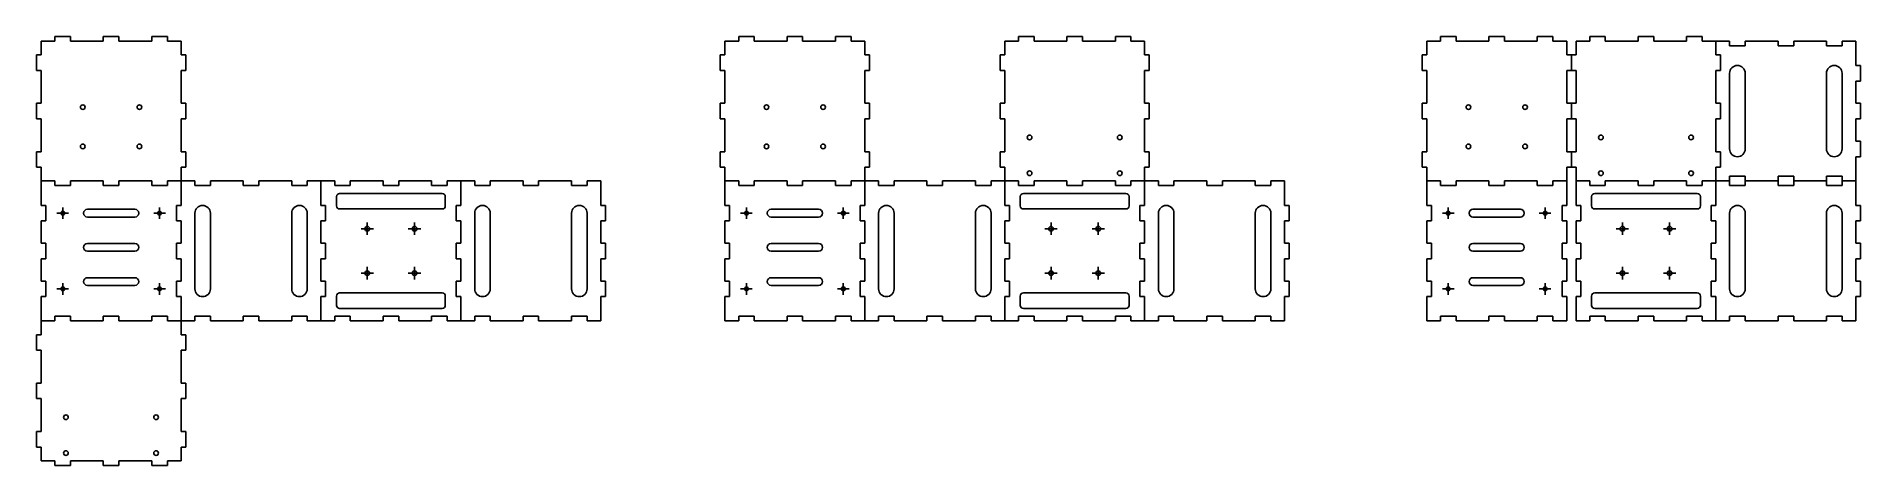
# Model space of a CAD drawing. Header units: millimetres. Extents: x 951 to 2124, y 483 to 759.
import ezdxf

# ---------------------------------------------------------------- set-up
doc = ezdxf.new("R2010")
doc.units = ezdxf.units.MM
doc.layers.add('10', color=7, linetype='Continuous')

# ---------------------------------------------------------------- blocks, each defined once
blk = doc.blocks.new('SW_CENTERMARKSYMBOL_0')
at = {"layer": '10', "color": 0}
for p, q in [((-2.5, 0), (-4, 0)), ((0, 0), (-2.5, 0)), ((0, 2.5), (0, 4)), ((0, 0), (0, 2.5)), ((0, 0), (0, -2.5)), ((0, 0), (2.5, 0)), ((2.5, 0), (4, 0)), ((0, -2.5), (0, -4))]:
    blk.add_line(p, q, dxfattribs=at)
blk = doc.blocks.new('SW_CENTERMARKSYMBOL_1')
at = {"layer": '10', "color": 0}
for p, q in [((-2.5, 0), (-4, 0)), ((0, 0), (-2.5, 0)), ((0, 2.5), (0, 4)), ((0, 0), (0, 2.5)), ((0, 0), (0, -2.5)), ((0, 0), (2.5, 0)), ((2.5, 0), (4, 0)), ((0, -2.5), (0, -4))]:
    blk.add_line(p, q, dxfattribs=at)
blk = doc.blocks.new('SW_CENTERMARKSYMBOL_2')
at = {"layer": '10', "color": 0}
for p, q in [((-2.5, 0), (-4, 0)), ((0, 0), (-2.5, 0)), ((0, 2.5), (0, 4)), ((0, 0), (0, 2.5)), ((0, 0), (0, -2.5)), ((0, 0), (2.5, 0)), ((2.5, 0), (4, 0)), ((0, -2.5), (0, -4))]:
    blk.add_line(p, q, dxfattribs=at)
blk = doc.blocks.new('SW_CENTERMARKSYMBOL_3')
at = {"layer": '10', "color": 0}
for p, q in [((-2.5, 0), (-4, 0)), ((0, 0), (-2.5, 0)), ((0, 2.5), (0, 4)), ((0, 0), (0, 2.5)), ((0, 0), (0, -2.5)), ((0, 0), (2.5, 0)), ((2.5, 0), (4, 0)), ((0, -2.5), (0, -4))]:
    blk.add_line(p, q, dxfattribs=at)
blk = doc.blocks.new('SW_CENTERMARKSYMBOL_4')
at = {"layer": '10', "color": 0}
for p, q in [((-2.5, 0), (-3.75, 0)), ((0, 0), (-2.5, 0)), ((0, 2.5), (0, 3.75)), ((0, 0), (0, 2.5)), ((0, 0), (0, -2.5)), ((0, 0), (2.5, 0)), ((2.5, 0), (3.75, 0)), ((0, -2.5), (0, -3.75))]:
    blk.add_line(p, q, dxfattribs=at)
blk = doc.blocks.new('SW_CENTERMARKSYMBOL_5')
at = {"layer": '10', "color": 0}
for p, q in [((-2.5, 0), (-3.75, 0)), ((0, 0), (-2.5, 0)), ((0, 2.5), (0, 3.75)), ((0, 0), (0, 2.5)), ((0, 0), (0, -2.5)), ((0, 0), (2.5, 0)), ((2.5, 0), (3.75, 0)), ((0, -2.5), (0, -3.75))]:
    blk.add_line(p, q, dxfattribs=at)
blk = doc.blocks.new('SW_CENTERMARKSYMBOL_6')
at = {"layer": '10', "color": 0}
for p, q in [((-2.5, 0), (-3.75, 0)), ((0, 0), (-2.5, 0)), ((0, 2.5), (0, 3.75)), ((0, 0), (0, 2.5)), ((0, 0), (0, -2.5)), ((0, 0), (2.5, 0)), ((2.5, 0), (3.75, 0)), ((0, -2.5), (0, -3.75))]:
    blk.add_line(p, q, dxfattribs=at)
blk = doc.blocks.new('SW_CENTERMARKSYMBOL_7')
at = {"layer": '10', "color": 0}
for p, q in [((-2.5, 0), (-3.75, 0)), ((0, 0), (-2.5, 0)), ((0, 2.5), (0, 3.75)), ((0, 0), (0, 2.5)), ((0, 0), (0, -2.5)), ((0, 0), (2.5, 0)), ((2.5, 0), (3.75, 0)), ((0, -2.5), (0, -3.75))]:
    blk.add_line(p, q, dxfattribs=at)

msp = doc.modelspace()

# ---------------------------------------------------------------- linework, layer by layer
at = {"color": 7, "linetype": 'Continuous', "lineweight": 25}
for p, q in [((953.8, 755.8), (953.8, 746.9)), ((962.7, 755.8), (953.8, 755.8)), ((962.7, 758.8), (962.7, 755.8)), ((972.7, 758.8), (962.7, 758.8)), ((972.7, 755.8), (972.7, 758.8)), ((993.8, 755.8), (972.7, 755.8)), ((993.8, 758.8), (993.8, 755.8)), ((1003.8, 758.8), (993.8, 758.8)), ((1003.8, 755.8), (1003.8, 758.8)), ((1025, 755.8), (1003.8, 755.8)), ((1025, 758.8), (1025, 755.8)), ((1035, 758.8), (1025, 758.8)), ((1035, 755.8), (1035, 758.8)), ((1043.8, 755.8), (1035, 755.8)), ((1043.8, 755.8), (1043.8, 746.9)), ((1393.6, 755.8), (1393.6, 746.9)), ((1402.5, 755.8), (1393.6, 755.8)), ((1402.5, 758.8), (1402.5, 755.8)), ((1412.5, 758.8), (1402.5, 758.8)), ((1412.5, 755.8), (1412.5, 758.8)), ((1433.6, 755.8), (1412.5, 755.8)), ((1433.6, 758.8), (1433.6, 755.8)), ((1443.6, 758.8), (1433.6, 758.8)), ((1443.6, 755.8), (1443.6, 758.8)), ((1464.8, 755.8), (1443.6, 755.8)), ((1464.8, 758.8), (1464.8, 755.8)), ((1474.8, 758.8), (1464.8, 758.8)), ((1474.8, 755.8), (1474.8, 758.8)), ((1483.6, 755.8), (1474.8, 755.8)), ((1483.6, 755.8), (1483.6, 746.9)), ((1573.6, 755.8), (1582.5, 755.8)), ((1573.6, 746.9), (1573.6, 755.8)), ((1582.5, 758.8), (1592.5, 758.8)), ((1582.5, 755.8), (1582.5, 758.8)), ((1592.5, 758.8), (1592.5, 755.8)), ((1592.5, 755.8), (1613.6, 755.8)), ((1613.6, 758.8), (1623.6, 758.8)), ((1613.6, 755.8), (1613.6, 758.8)), ((1623.6, 758.8), (1623.6, 755.8)), ((1623.6, 755.8), (1644.8, 755.8)), ((1644.8, 758.8), (1654.8, 758.8)), ((1644.8, 755.8), (1644.8, 758.8)), ((1654.8, 758.8), (1654.8, 755.8)), ((1654.8, 755.8), (1663.6, 755.8)), ((1663.6, 746.9), (1663.6, 755.8)), ((1845.1, 755.8), (1845.1, 746.9)), ((1853.9, 755.8), (1845.1, 755.8)), ((1853.9, 758.8), (1853.9, 755.8)), ((1863.9, 758.8), (1853.9, 758.8)), ((1863.9, 755.8), (1863.9, 758.8)), ((1885.1, 755.8), (1863.9, 755.8)), ((1885.1, 758.8), (1885.1, 755.8)), ((1895.1, 758.8), (1885.1, 758.8)), ((1895.1, 755.8), (1895.1, 758.8)), ((1916.2, 755.8), (1895.1, 755.8)), ((1916.2, 758.8), (1916.2, 755.8)), ((1926.2, 758.8), (1916.2, 758.8)), ((1926.2, 755.8), (1926.2, 758.8)), ((1935.1, 755.8), (1926.2, 755.8)), ((1935.1, 755.8), (1935.1, 746.9)), ((1941.1, 755.8), (1949.9, 755.8)), ((1941.1, 746.9), (1941.1, 755.8)), ((1949.9, 758.8), (1959.9, 758.8)), ((1949.9, 755.8), (1949.9, 758.8)), ((1959.9, 758.8), (1959.9, 755.8)), ((1959.9, 755.8), (1981.1, 755.8)), ((1981.1, 758.8), (1991.1, 758.8)), ((1981.1, 755.8), (1981.1, 758.8)), ((1991.1, 758.8), (1991.1, 755.8)), ((1991.1, 755.8), (2012.2, 755.8)), ((2012.2, 758.8), (2022.2, 758.8)), ((2012.2, 755.8), (2012.2, 758.8)), ((2022.2, 758.8), (2022.2, 755.8)), ((2022.2, 755.8), (2031.1, 755.8)), ((2031.1, 746.9), (2031.1, 755.8)), ((2039.9, 755.8), (2031.1, 755.8)), ((2039.9, 752.8), (2039.9, 755.8)), ((2049.9, 752.8), (2039.9, 752.8)), ((2049.9, 755.8), (2049.9, 752.8)), ((2071.1, 755.8), (2049.9, 755.8)), ((2071.1, 752.8), (2071.1, 755.8)), ((2081.1, 752.8), (2071.1, 752.8)), ((2081.1, 755.8), (2081.1, 752.8)), ((2102.2, 755.8), (2081.1, 755.8)), ((2102.2, 752.8), (2102.2, 755.8)), ((2112.2, 752.8), (2102.2, 752.8)), ((2112.2, 755.8), (2112.2, 752.8)), ((2121.1, 755.8), (2112.2, 755.8)), ((2121.1, 740.1), (2121.1, 755.8)), ((950.8, 746.9), (950.8, 736.9)), ((953.8, 746.9), (950.8, 746.9)), ((1043.8, 746.9), (1046.8, 746.9)), ((1046.8, 746.9), (1046.8, 736.9)), ((1390.6, 746.9), (1390.6, 736.9)), ((1393.6, 746.9), (1390.6, 746.9)), ((1483.6, 746.9), (1486.6, 746.9)), ((1486.6, 746.9), (1486.6, 736.9)), ((1570.6, 746.9), (1573.6, 746.9)), ((1570.6, 736.9), (1570.6, 746.9)), ((1666.6, 746.9), (1663.6, 746.9)), ((1666.6, 736.9), (1666.6, 746.9)), ((1842.1, 746.9), (1842.1, 736.9)), ((1845.1, 746.9), (1842.1, 746.9)), ((1935.1, 746.9), (1938.1, 746.9)), ((1938.1, 746.9), (1938.1, 736.9)), ((1938.1, 746.9), (1941.1, 746.9)), ((2034.1, 746.9), (2031.1, 746.9)), ((2034.1, 736.9), (2034.1, 746.9)), ((2124.1, 740.1), (2121.1, 740.1)), ((2124.1, 730.1), (2124.1, 740.1)), ((950.8, 736.9), (953.8, 736.9)), ((953.8, 736.9), (953.8, 715.8)), ((1043.8, 736.9), (1043.8, 715.8)), ((1046.8, 736.9), (1043.8, 736.9)), ((1390.6, 736.9), (1393.6, 736.9)), ((1393.6, 736.9), (1393.6, 715.8)), ((1483.6, 736.9), (1483.6, 715.8)), ((1486.6, 736.9), (1483.6, 736.9)), ((1573.6, 736.9), (1570.6, 736.9)), ((1573.6, 715.8), (1573.6, 736.9)), ((1663.6, 736.9), (1666.6, 736.9)), ((1663.6, 715.8), (1663.6, 736.9)), ((1842.1, 736.9), (1845.1, 736.9)), ((1845.1, 736.9), (1845.1, 715.8)), ((1935.1, 736.9), (1935.1, 715.8)), ((1938.1, 736.9), (1935.1, 736.9)), ((1941.1, 736.9), (1938.1, 736.9)), ((1941.1, 715.8), (1941.1, 736.9)), ((2031.1, 736.9), (2034.1, 736.9)), ((2031.1, 715.8), (2031.1, 736.9)), ((2121.1, 715.8), (2121.1, 730.1)), ((2124.1, 730.1), (2121.1, 730.1)), ((950.8, 715.8), (950.8, 705.8)), ((953.8, 715.8), (950.8, 715.8)), ((1043.8, 715.8), (1046.8, 715.8)), ((1046.8, 715.8), (1046.8, 705.8)), ((1390.6, 715.8), (1390.6, 705.8)), ((1393.6, 715.8), (1390.6, 715.8)), ((1483.6, 715.8), (1486.6, 715.8)), ((1486.6, 715.8), (1486.6, 705.8)), ((1570.6, 715.8), (1573.6, 715.8)), ((1570.6, 705.8), (1570.6, 715.8)), ((1666.6, 715.8), (1663.6, 715.8)), ((1666.6, 705.8), (1666.6, 715.8)), ((1842.1, 715.8), (1842.1, 705.8)), ((1845.1, 715.8), (1842.1, 715.8)), ((1935.1, 715.8), (1938.1, 715.8)), ((1938.1, 715.8), (1938.1, 705.8)), ((1938.1, 715.8), (1941.1, 715.8)), ((2034.1, 715.8), (2031.1, 715.8)), ((2034.1, 705.8), (2034.1, 715.8)), ((2124.1, 715.8), (2121.1, 715.8)), ((2124.1, 705.8), (2124.1, 715.8)), ((950.8, 705.8), (953.8, 705.8)), ((953.8, 705.8), (953.8, 684.6)), ((1043.8, 705.8), (1043.8, 684.6)), ((1046.8, 705.8), (1043.8, 705.8)), ((1390.6, 705.8), (1393.6, 705.8)), ((1393.6, 705.8), (1393.6, 684.6)), ((1483.6, 705.8), (1483.6, 684.6)), ((1486.6, 705.8), (1483.6, 705.8)), ((1573.6, 705.8), (1570.6, 705.8)), ((1573.6, 684.6), (1573.6, 705.8)), ((1663.6, 705.8), (1666.6, 705.8)), ((1663.6, 684.6), (1663.6, 705.8)), ((1842.1, 705.8), (1845.1, 705.8)), ((1845.1, 705.8), (1845.1, 684.6)), ((1935.1, 705.8), (1935.1, 684.6)), ((1938.1, 705.8), (1935.1, 705.8)), ((1941.1, 705.8), (1938.1, 705.8)), ((1941.1, 684.6), (1941.1, 705.8)), ((2031.1, 705.8), (2034.1, 705.8)), ((2031.1, 684.6), (2031.1, 705.8)), ((2121.1, 691.4), (2121.1, 705.8)), ((2124.1, 705.8), (2121.1, 705.8)), ((950.8, 684.6), (950.8, 674.6)), ((953.8, 684.6), (950.8, 684.6)), ((1043.8, 684.6), (1046.8, 684.6)), ((1046.8, 684.6), (1046.8, 674.6)), ((1390.6, 684.6), (1390.6, 674.6)), ((1393.6, 684.6), (1390.6, 684.6)), ((1483.6, 684.6), (1486.6, 684.6)), ((1486.6, 684.6), (1486.6, 674.6)), ((1570.6, 684.6), (1573.6, 684.6)), ((1570.6, 674.6), (1570.6, 684.6)), ((1666.6, 684.6), (1663.6, 684.6)), ((1666.6, 674.6), (1666.6, 684.6)), ((1842.1, 684.6), (1842.1, 674.6)), ((1845.1, 684.6), (1842.1, 684.6)), ((1935.1, 684.6), (1938.1, 684.6)), ((1938.1, 684.6), (1938.1, 674.6)), ((1938.1, 684.6), (1941.1, 684.6)), ((2034.1, 684.6), (2031.1, 684.6)), ((2034.1, 674.6), (2034.1, 684.6)), ((2124.1, 691.4), (2121.1, 691.4)), ((2121.1, 665.8), (2121.1, 681.4)), ((2124.1, 681.4), (2121.1, 681.4)), ((2124.1, 681.4), (2124.1, 691.4)), ((950.8, 674.6), (953.8, 674.6)), ((953.8, 674.6), (953.8, 665.8)), ((1043.8, 674.6), (1043.8, 665.8)), ((1046.8, 674.6), (1043.8, 674.6)), ((1390.6, 674.6), (1393.6, 674.6)), ((1393.6, 674.6), (1393.6, 665.8)), ((1483.6, 674.6), (1483.6, 665.8)), ((1486.6, 674.6), (1483.6, 674.6)), ((1573.6, 674.6), (1570.6, 674.6)), ((1573.6, 665.8), (1573.6, 674.6)), ((1663.6, 674.6), (1666.6, 674.6)), ((1663.6, 665.8), (1663.6, 674.6)), ((1842.1, 674.6), (1845.1, 674.6)), ((1845.1, 674.6), (1845.1, 665.8)), ((1935.1, 674.6), (1935.1, 665.8)), ((1938.1, 674.6), (1935.1, 674.6)), ((1941.1, 674.6), (1938.1, 674.6)), ((1941.1, 665.8), (1941.1, 674.6)), ((2031.1, 674.6), (2034.1, 674.6)), ((2031.1, 665.8), (2031.1, 674.6)), ((2039.9, 668.8), (2039.9, 665.8)), ((2049.9, 668.8), (2039.9, 668.8)), ((2049.9, 665.8), (2049.9, 668.8)), ((2071.1, 668.8), (2071.1, 665.8)), ((2081.1, 668.8), (2071.1, 668.8)), ((2081.1, 665.8), (2081.1, 668.8)), ((2102.2, 668.8), (2102.2, 665.8)), ((2112.2, 668.8), (2102.2, 668.8)), ((2112.2, 665.8), (2112.2, 668.8)), ((962.7, 665.8), (953.8, 665.8)), ((953.8, 665.8), (953.8, 650.1)), ((962.7, 662.8), (962.7, 665.8)), ((972.7, 662.8), (962.7, 662.8)), ((972.7, 665.8), (972.7, 662.8)), ((993.8, 665.8), (972.7, 665.8)), ((993.8, 662.8), (993.8, 665.8)), ((1003.8, 662.8), (993.8, 662.8)), ((1003.8, 665.8), (1003.8, 662.8)), ((1025, 665.8), (1003.8, 665.8)), ((1025, 662.8), (1025, 665.8)), ((1035, 662.8), (1025, 662.8)), ((1035, 665.8), (1035, 662.8)), ((1043.8, 665.8), (1035, 665.8)), ((1043.8, 650.1), (1043.8, 665.8)), ((1052.7, 665.8), (1043.8, 665.8)), ((1052.7, 662.8), (1052.7, 665.8)), ((1062.7, 662.8), (1052.7, 662.8)), ((1062.7, 665.8), (1062.7, 662.8)), ((1083.8, 665.8), (1062.7, 665.8)), ((1083.8, 662.8), (1083.8, 665.8)), ((1093.8, 662.8), (1083.8, 662.8)), ((1093.8, 665.8), (1093.8, 662.8)), ((1115, 665.8), (1093.8, 665.8)), ((1115, 662.8), (1115, 665.8)), ((1125, 662.8), (1115, 662.8)), ((1125, 665.8), (1125, 662.8)), ((1133.8, 665.8), (1125, 665.8)), ((1133.8, 650.1), (1133.8, 665.8)), ((1133.8, 665.8), (1142.7, 665.8)), ((1142.7, 665.8), (1142.7, 662.8)), ((1142.7, 662.8), (1152.7, 662.8)), ((1145.8, 657.8), (1211.8, 657.8)), ((1152.7, 665.8), (1152.7, 662.8)), ((1152.7, 665.8), (1173.8, 665.8)), ((1173.8, 665.8), (1173.8, 662.8)), ((1173.8, 662.8), (1183.8, 662.8)), ((1183.8, 665.8), (1183.8, 662.8)), ((1183.8, 665.8), (1205, 665.8)), ((1205, 665.8), (1205, 662.8)), ((1205, 662.8), (1215, 662.8)), ((1215, 665.8), (1215, 662.8)), ((1215, 665.8), (1223.8, 665.8)), ((1223.8, 665.8), (1223.8, 650.1)), ((1232.7, 665.8), (1223.8, 665.8)), ((1232.7, 662.8), (1232.7, 665.8)), ((1242.7, 662.8), (1232.7, 662.8)), ((1242.7, 665.8), (1242.7, 662.8)), ((1263.8, 665.8), (1242.7, 665.8)), ((1263.8, 662.8), (1263.8, 665.8)), ((1273.8, 662.8), (1263.8, 662.8)), ((1273.8, 665.8), (1273.8, 662.8)), ((1295, 665.8), (1273.8, 665.8)), ((1295, 662.8), (1295, 665.8)), ((1305, 662.8), (1295, 662.8)), ((1305, 665.8), (1305, 662.8)), ((1313.8, 665.8), (1305, 665.8)), ((1313.8, 650.1), (1313.8, 665.8)), ((1402.5, 665.8), (1393.6, 665.8)), ((1393.6, 665.8), (1393.6, 650.1)), ((1402.5, 662.8), (1402.5, 665.8)), ((1412.5, 662.8), (1402.5, 662.8)), ((1412.5, 665.8), (1412.5, 662.8)), ((1433.6, 665.8), (1412.5, 665.8)), ((1433.6, 662.8), (1433.6, 665.8)), ((1443.6, 662.8), (1433.6, 662.8)), ((1443.6, 665.8), (1443.6, 662.8)), ((1464.8, 665.8), (1443.6, 665.8)), ((1464.8, 662.8), (1464.8, 665.8)), ((1474.8, 662.8), (1464.8, 662.8)), ((1474.8, 665.8), (1474.8, 662.8)), ((1483.6, 665.8), (1474.8, 665.8)), ((1483.6, 650.1), (1483.6, 665.8)), ((1492.5, 665.8), (1483.6, 665.8)), ((1492.5, 662.8), (1492.5, 665.8)), ((1502.5, 662.8), (1492.5, 662.8)), ((1502.5, 665.8), (1502.5, 662.8)), ((1523.6, 665.8), (1502.5, 665.8)), ((1523.6, 662.8), (1523.6, 665.8)), ((1533.6, 662.8), (1523.6, 662.8)), ((1533.6, 665.8), (1533.6, 662.8)), ((1554.8, 665.8), (1533.6, 665.8)), ((1554.8, 662.8), (1554.8, 665.8)), ((1564.8, 662.8), (1554.8, 662.8)), ((1564.8, 665.8), (1564.8, 662.8)), ((1573.6, 665.8), (1564.8, 665.8)), ((1573.6, 650.1), (1573.6, 665.8)), ((1573.6, 665.8), (1582.5, 665.8)), ((1582.5, 665.8), (1582.5, 662.8)), ((1582.5, 662.8), (1592.5, 662.8)), ((1585.6, 657.8), (1651.6, 657.8)), ((1592.5, 665.8), (1592.5, 662.8)), ((1592.5, 665.8), (1613.6, 665.8)), ((1613.6, 665.8), (1613.6, 662.8)), ((1613.6, 662.8), (1623.6, 662.8)), ((1623.6, 665.8), (1623.6, 662.8)), ((1623.6, 665.8), (1644.8, 665.8)), ((1644.8, 665.8), (1644.8, 662.8)), ((1644.8, 662.8), (1654.8, 662.8)), ((1654.8, 665.8), (1654.8, 662.8)), ((1654.8, 665.8), (1663.6, 665.8)), ((1663.6, 665.8), (1663.6, 650.1)), ((1672.5, 665.8), (1663.6, 665.8)), ((1672.5, 662.8), (1672.5, 665.8)), ((1682.5, 662.8), (1672.5, 662.8)), ((1682.5, 665.8), (1682.5, 662.8)), ((1703.6, 665.8), (1682.5, 665.8)), ((1703.6, 662.8), (1703.6, 665.8)), ((1713.6, 662.8), (1703.6, 662.8)), ((1713.6, 665.8), (1713.6, 662.8)), ((1734.8, 665.8), (1713.6, 665.8)), ((1734.8, 662.8), (1734.8, 665.8)), ((1744.8, 662.8), (1734.8, 662.8)), ((1744.8, 665.8), (1744.8, 662.8)), ((1753.6, 665.8), (1744.8, 665.8)), ((1753.6, 650.1), (1753.6, 665.8)), ((1853.9, 665.8), (1845.1, 665.8)), ((1845.1, 665.8), (1845.1, 650.1)), ((1853.9, 662.8), (1853.9, 665.8)), ((1863.9, 662.8), (1853.9, 662.8)), ((1863.9, 665.8), (1863.9, 662.8)), ((1885.1, 665.8), (1863.9, 665.8)), ((1885.1, 662.8), (1885.1, 665.8)), ((1895.1, 662.8), (1885.1, 662.8)), ((1895.1, 665.8), (1895.1, 662.8)), ((1916.2, 665.8), (1895.1, 665.8)), ((1916.2, 662.8), (1916.2, 665.8)), ((1926.2, 662.8), (1916.2, 662.8)), ((1926.2, 665.8), (1926.2, 662.8)), ((1935.1, 665.8), (1926.2, 665.8)), ((1935.1, 650.1), (1935.1, 665.8)), ((1941.1, 650.1), (1941.1, 665.8)), ((1941.1, 665.8), (1949.9, 665.8)), ((1949.9, 665.8), (1949.9, 662.8)), ((1949.9, 662.8), (1959.9, 662.8)), ((1953.1, 657.8), (2019.1, 657.8)), ((1959.9, 665.8), (1959.9, 662.8)), ((1959.9, 665.8), (1981.1, 665.8)), ((1981.1, 665.8), (1981.1, 662.8)), ((1981.1, 662.8), (1991.1, 662.8)), ((1991.1, 665.8), (1991.1, 662.8)), ((1991.1, 665.8), (2012.2, 665.8)), ((2012.2, 665.8), (2012.2, 662.8)), ((2012.2, 662.8), (2022.2, 662.8)), ((2022.2, 665.8), (2022.2, 662.8)), ((2022.2, 665.8), (2031.1, 665.8)), ((2031.1, 665.8), (2031.1, 650.1)), ((2039.9, 665.8), (2031.1, 665.8)), ((2039.9, 662.8), (2039.9, 665.8)), ((2049.9, 662.8), (2039.9, 662.8)), ((2049.9, 665.8), (2049.9, 662.8)), ((2071.1, 665.8), (2049.9, 665.8)), ((2071.1, 662.8), (2071.1, 665.8)), ((2081.1, 662.8), (2071.1, 662.8)), ((2081.1, 665.8), (2081.1, 662.8)), ((2102.2, 665.8), (2081.1, 665.8)), ((2102.2, 662.8), (2102.2, 665.8)), ((2112.2, 662.8), (2102.2, 662.8)), ((2112.2, 665.8), (2112.2, 662.8)), ((2121.1, 665.8), (2112.2, 665.8)), ((2121.1, 650.1), (2121.1, 665.8)), ((953.8, 650.1), (956.8, 650.1)), ((956.8, 650.1), (956.8, 640.1)), ((1014.1, 647.6), (983.6, 647.6)), ((1040.8, 650.1), (1043.8, 650.1)), ((1040.8, 640.1), (1040.8, 650.1)), ((1136.8, 650.1), (1133.8, 650.1)), ((1136.8, 640.1), (1136.8, 650.1)), ((1143.8, 649.8), (1143.8, 655.8)), ((1211.8, 647.8), (1145.8, 647.8)), ((1213.8, 655.8), (1213.8, 649.8)), ((1220.8, 650.1), (1223.8, 650.1)), ((1220.8, 640.1), (1220.8, 650.1)), ((1316.8, 650.1), (1313.8, 650.1)), ((1316.8, 640.1), (1316.8, 650.1)), ((1393.6, 650.1), (1396.6, 650.1)), ((1396.6, 650.1), (1396.6, 640.1)), ((1453.9, 647.6), (1423.4, 647.6)), ((1480.6, 650.1), (1483.6, 650.1)), ((1480.6, 640.1), (1480.6, 650.1)), ((1576.6, 650.1), (1573.6, 650.1)), ((1576.6, 640.1), (1576.6, 650.1)), ((1583.6, 649.8), (1583.6, 655.8)), ((1651.6, 647.8), (1585.6, 647.8)), ((1653.6, 655.8), (1653.6, 649.8)), ((1660.6, 650.1), (1663.6, 650.1)), ((1660.6, 640.1), (1660.6, 650.1)), ((1756.6, 650.1), (1753.6, 650.1)), ((1756.6, 640.1), (1756.6, 650.1)), ((1845.1, 650.1), (1848.1, 650.1)), ((1848.1, 650.1), (1848.1, 640.1)), ((1905.3, 647.6), (1874.8, 647.6)), ((1932.1, 650.1), (1935.1, 650.1)), ((1932.1, 640.1), (1932.1, 650.1)), ((1944.1, 650.1), (1941.1, 650.1)), ((1944.1, 640.1), (1944.1, 650.1)), ((1951.1, 649.8), (1951.1, 655.8)), ((2019.1, 647.8), (1953.1, 647.8)), ((2021.1, 655.8), (2021.1, 649.8)), ((2028.1, 650.1), (2031.1, 650.1)), ((2028.1, 640.1), (2028.1, 650.1)), ((2124.1, 650.1), (2121.1, 650.1)), ((2124.1, 640.1), (2124.1, 650.1)), ((953.8, 640.1), (953.8, 625.8)), ((956.8, 640.1), (953.8, 640.1)), ((983.6, 642.6), (1014.1, 642.6)), ((1043.8, 640.1), (1040.8, 640.1)), ((1043.8, 625.8), (1043.8, 640.1)), ((1133.8, 625.8), (1133.8, 640.1)), ((1136.8, 640.1), (1133.8, 640.1)), ((1220.8, 640.1), (1223.8, 640.1)), ((1223.8, 640.1), (1223.8, 625.8)), ((1313.8, 625.8), (1313.8, 640.1)), ((1316.8, 640.1), (1313.8, 640.1)), ((1393.6, 640.1), (1393.6, 625.8)), ((1396.6, 640.1), (1393.6, 640.1)), ((1423.4, 642.6), (1453.9, 642.6)), ((1483.6, 640.1), (1480.6, 640.1)), ((1483.6, 625.8), (1483.6, 640.1)), ((1573.6, 625.8), (1573.6, 640.1)), ((1576.6, 640.1), (1573.6, 640.1)), ((1660.6, 640.1), (1663.6, 640.1)), ((1663.6, 640.1), (1663.6, 625.8)), ((1753.6, 625.8), (1753.6, 640.1)), ((1756.6, 640.1), (1753.6, 640.1)), ((1845.1, 640.1), (1845.1, 625.8)), ((1848.1, 640.1), (1845.1, 640.1)), ((1874.8, 642.6), (1905.3, 642.6)), ((1935.1, 640.1), (1932.1, 640.1)), ((1935.1, 625.8), (1935.1, 640.1)), ((1941.1, 625.8), (1941.1, 640.1)), ((1944.1, 640.1), (1941.1, 640.1)), ((2028.1, 640.1), (2031.1, 640.1)), ((2031.1, 640.1), (2031.1, 625.8)), ((2121.1, 625.8), (2121.1, 640.1)), ((2124.1, 640.1), (2121.1, 640.1)), ((953.8, 625.8), (956.8, 625.8)), ((956.8, 625.8), (956.8, 615.8)), ((1014.1, 625.6), (983.6, 625.6)), ((1040.8, 625.8), (1043.8, 625.8)), ((1040.8, 615.8), (1040.8, 625.8)), ((1136.8, 625.8), (1133.8, 625.8)), ((1136.8, 615.8), (1136.8, 625.8)), ((1220.8, 625.8), (1223.8, 625.8)), ((1220.8, 615.8), (1220.8, 625.8)), ((1316.8, 625.8), (1313.8, 625.8)), ((1316.8, 615.8), (1316.8, 625.8)), ((1393.6, 625.8), (1396.6, 625.8)), ((1396.6, 625.8), (1396.6, 615.8)), ((1453.9, 625.6), (1423.4, 625.6)), ((1480.6, 625.8), (1483.6, 625.8)), ((1480.6, 615.8), (1480.6, 625.8)), ((1576.6, 625.8), (1573.6, 625.8)), ((1576.6, 615.8), (1576.6, 625.8)), ((1660.6, 625.8), (1663.6, 625.8)), ((1660.6, 615.8), (1660.6, 625.8)), ((1756.6, 625.8), (1753.6, 625.8)), ((1756.6, 615.8), (1756.6, 625.8)), ((1845.1, 625.8), (1848.1, 625.8)), ((1848.1, 625.8), (1848.1, 615.8)), ((1905.3, 625.6), (1874.8, 625.6)), ((1932.1, 625.8), (1935.1, 625.8)), ((1932.1, 615.8), (1932.1, 625.8)), ((1944.1, 625.8), (1941.1, 625.8)), ((1944.1, 615.8), (1944.1, 625.8)), ((2028.1, 625.8), (2031.1, 625.8)), ((2028.1, 615.8), (2028.1, 625.8)), ((2124.1, 625.8), (2121.1, 625.8)), ((2124.1, 615.8), (2124.1, 625.8)), ((953.8, 615.8), (953.8, 601.4)), ((956.8, 615.8), (953.8, 615.8)), ((983.6, 620.6), (1014.1, 620.6)), ((1043.8, 615.8), (1040.8, 615.8)), ((1043.8, 601.4), (1043.8, 615.8)), ((1133.8, 601.4), (1133.8, 615.8)), ((1136.8, 615.8), (1133.8, 615.8)), ((1220.8, 615.8), (1223.8, 615.8)), ((1223.8, 615.8), (1223.8, 601.4)), ((1313.8, 601.4), (1313.8, 615.8)), ((1316.8, 615.8), (1313.8, 615.8)), ((1393.6, 615.8), (1393.6, 601.4)), ((1396.6, 615.8), (1393.6, 615.8)), ((1423.4, 620.6), (1453.9, 620.6)), ((1483.6, 615.8), (1480.6, 615.8)), ((1483.6, 601.4), (1483.6, 615.8)), ((1573.6, 601.4), (1573.6, 615.8)), ((1576.6, 615.8), (1573.6, 615.8)), ((1660.6, 615.8), (1663.6, 615.8)), ((1663.6, 615.8), (1663.6, 601.4)), ((1753.6, 601.4), (1753.6, 615.8)), ((1756.6, 615.8), (1753.6, 615.8)), ((1845.1, 615.8), (1845.1, 601.4)), ((1848.1, 615.8), (1845.1, 615.8)), ((1874.8, 620.6), (1905.3, 620.6)), ((1935.1, 615.8), (1932.1, 615.8)), ((1935.1, 601.4), (1935.1, 615.8)), ((1941.1, 601.4), (1941.1, 615.8)), ((1944.1, 615.8), (1941.1, 615.8)), ((2028.1, 615.8), (2031.1, 615.8)), ((2031.1, 615.8), (2031.1, 601.4)), ((2121.1, 601.4), (2121.1, 615.8)), ((2124.1, 615.8), (2121.1, 615.8)), ((953.8, 601.4), (956.8, 601.4)), ((956.8, 601.4), (956.8, 591.4)), ((1014.1, 603.6), (983.6, 603.6)), ((983.6, 598.6), (1014.1, 598.6)), ((1040.8, 601.4), (1043.8, 601.4)), ((1040.8, 591.4), (1040.8, 601.4)), ((1136.8, 601.4), (1133.8, 601.4)), ((1136.8, 591.4), (1136.8, 601.4)), ((1220.8, 601.4), (1223.8, 601.4)), ((1220.8, 591.4), (1220.8, 601.4)), ((1316.8, 601.4), (1313.8, 601.4)), ((1316.8, 591.4), (1316.8, 601.4)), ((1393.6, 601.4), (1396.6, 601.4)), ((1396.6, 601.4), (1396.6, 591.4)), ((1453.9, 603.6), (1423.4, 603.6)), ((1423.4, 598.6), (1453.9, 598.6)), ((1480.6, 601.4), (1483.6, 601.4)), ((1480.6, 591.4), (1480.6, 601.4)), ((1576.6, 601.4), (1573.6, 601.4)), ((1576.6, 591.4), (1576.6, 601.4)), ((1660.6, 601.4), (1663.6, 601.4)), ((1660.6, 591.4), (1660.6, 601.4)), ((1756.6, 601.4), (1753.6, 601.4)), ((1756.6, 591.4), (1756.6, 601.4)), ((1845.1, 601.4), (1848.1, 601.4)), ((1848.1, 601.4), (1848.1, 591.4)), ((1905.3, 603.6), (1874.8, 603.6)), ((1874.8, 598.6), (1905.3, 598.6)), ((1932.1, 601.4), (1935.1, 601.4)), ((1932.1, 591.4), (1932.1, 601.4)), ((1944.1, 601.4), (1941.1, 601.4)), ((1944.1, 591.4), (1944.1, 601.4)), ((2028.1, 601.4), (2031.1, 601.4)), ((2028.1, 591.4), (2028.1, 601.4)), ((2124.1, 601.4), (2121.1, 601.4)), ((2124.1, 591.4), (2124.1, 601.4)), ((953.8, 591.4), (953.8, 575.8)), ((956.8, 591.4), (953.8, 591.4)), ((1043.8, 591.4), (1040.8, 591.4)), ((1043.8, 575.8), (1043.8, 591.4)), ((1133.8, 575.8), (1133.8, 591.4)), ((1136.8, 591.4), (1133.8, 591.4)), ((1143.8, 591.8), (1143.8, 585.8)), ((1211.8, 593.8), (1145.8, 593.8)), ((1213.8, 585.8), (1213.8, 591.8)), ((1220.8, 591.4), (1223.8, 591.4)), ((1223.8, 591.4), (1223.8, 575.8)), ((1313.8, 575.8), (1313.8, 591.4)), ((1316.8, 591.4), (1313.8, 591.4)), ((1393.6, 591.4), (1393.6, 575.8)), ((1396.6, 591.4), (1393.6, 591.4)), ((1483.6, 591.4), (1480.6, 591.4)), ((1483.6, 575.8), (1483.6, 591.4)), ((1573.6, 575.8), (1573.6, 591.4)), ((1576.6, 591.4), (1573.6, 591.4)), ((1583.6, 591.8), (1583.6, 585.8)), ((1651.6, 593.8), (1585.6, 593.8)), ((1653.6, 585.8), (1653.6, 591.8)), ((1660.6, 591.4), (1663.6, 591.4)), ((1663.6, 591.4), (1663.6, 575.8)), ((1753.6, 575.8), (1753.6, 591.4)), ((1756.6, 591.4), (1753.6, 591.4)), ((1845.1, 591.4), (1845.1, 575.8)), ((1848.1, 591.4), (1845.1, 591.4)), ((1935.1, 591.4), (1932.1, 591.4)), ((1935.1, 575.8), (1935.1, 591.4)), ((1941.1, 575.8), (1941.1, 591.4)), ((1944.1, 591.4), (1941.1, 591.4)), ((1951.1, 591.8), (1951.1, 585.8)), ((2019.1, 593.8), (1953.1, 593.8)), ((2021.1, 585.8), (2021.1, 591.8)), ((2028.1, 591.4), (2031.1, 591.4)), ((2031.1, 591.4), (2031.1, 575.8)), ((2121.1, 575.8), (2121.1, 591.4)), ((2124.1, 591.4), (2121.1, 591.4)), ((953.8, 575.8), (962.7, 575.8)), ((953.8, 566.9), (953.8, 575.8)), ((962.7, 578.8), (972.7, 578.8)), ((962.7, 575.8), (962.7, 578.8)), ((972.7, 578.8), (972.7, 575.8)), ((972.7, 575.8), (993.8, 575.8)), ((993.8, 578.8), (1003.8, 578.8)), ((993.8, 575.8), (993.8, 578.8)), ((1003.8, 578.8), (1003.8, 575.8)), ((1003.8, 575.8), (1025, 575.8)), ((1025, 578.8), (1035, 578.8)), ((1025, 575.8), (1025, 578.8)), ((1035, 578.8), (1035, 575.8)), ((1035, 575.8), (1043.8, 575.8)), ((1052.7, 575.8), (1043.8, 575.8)), ((1043.8, 566.9), (1043.8, 575.8)), ((1052.7, 578.8), (1052.7, 575.8)), ((1062.7, 578.8), (1052.7, 578.8)), ((1062.7, 575.8), (1062.7, 578.8)), ((1083.8, 575.8), (1062.7, 575.8)), ((1083.8, 578.8), (1083.8, 575.8)), ((1093.8, 578.8), (1083.8, 578.8)), ((1093.8, 575.8), (1093.8, 578.8)), ((1115, 575.8), (1093.8, 575.8)), ((1115, 578.8), (1115, 575.8)), ((1125, 578.8), (1115, 578.8)), ((1125, 575.8), (1125, 578.8)), ((1133.8, 575.8), (1125, 575.8)), ((1142.7, 575.8), (1133.8, 575.8)), ((1142.7, 578.8), (1152.7, 578.8)), ((1142.7, 575.8), (1142.7, 578.8)), ((1145.8, 583.8), (1211.8, 583.8)), ((1152.7, 575.8), (1152.7, 578.8)), ((1173.8, 575.8), (1152.7, 575.8)), ((1173.8, 578.8), (1183.8, 578.8)), ((1173.8, 575.8), (1173.8, 578.8)), ((1183.8, 575.8), (1183.8, 578.8)), ((1205, 575.8), (1183.8, 575.8)), ((1205, 578.8), (1215, 578.8)), ((1205, 575.8), (1205, 578.8)), ((1215, 575.8), (1215, 578.8)), ((1223.8, 575.8), (1215, 575.8)), ((1232.7, 575.8), (1223.8, 575.8)), ((1232.7, 578.8), (1232.7, 575.8)), ((1242.7, 578.8), (1232.7, 578.8)), ((1242.7, 575.8), (1242.7, 578.8)), ((1263.8, 575.8), (1242.7, 575.8)), ((1263.8, 578.8), (1263.8, 575.8)), ((1273.8, 578.8), (1263.8, 578.8)), ((1273.8, 575.8), (1273.8, 578.8)), ((1295, 575.8), (1273.8, 575.8)), ((1295, 578.8), (1295, 575.8)), ((1305, 578.8), (1295, 578.8)), ((1305, 575.8), (1305, 578.8)), ((1313.8, 575.8), (1305, 575.8)), ((1393.6, 575.8), (1402.5, 575.8)), ((1402.5, 578.8), (1412.5, 578.8)), ((1402.5, 575.8), (1402.5, 578.8)), ((1412.5, 578.8), (1412.5, 575.8)), ((1412.5, 575.8), (1433.6, 575.8)), ((1433.6, 578.8), (1443.6, 578.8)), ((1433.6, 575.8), (1433.6, 578.8)), ((1443.6, 578.8), (1443.6, 575.8)), ((1443.6, 575.8), (1464.8, 575.8)), ((1464.8, 578.8), (1474.8, 578.8)), ((1464.8, 575.8), (1464.8, 578.8)), ((1474.8, 578.8), (1474.8, 575.8)), ((1474.8, 575.8), (1483.6, 575.8)), ((1492.5, 575.8), (1483.6, 575.8)), ((1492.5, 578.8), (1492.5, 575.8)), ((1502.5, 578.8), (1492.5, 578.8)), ((1502.5, 575.8), (1502.5, 578.8)), ((1523.6, 575.8), (1502.5, 575.8)), ((1523.6, 578.8), (1523.6, 575.8)), ((1533.6, 578.8), (1523.6, 578.8)), ((1533.6, 575.8), (1533.6, 578.8)), ((1554.8, 575.8), (1533.6, 575.8)), ((1554.8, 578.8), (1554.8, 575.8)), ((1564.8, 578.8), (1554.8, 578.8)), ((1564.8, 575.8), (1564.8, 578.8)), ((1573.6, 575.8), (1564.8, 575.8)), ((1582.5, 575.8), (1573.6, 575.8)), ((1582.5, 578.8), (1592.5, 578.8)), ((1582.5, 575.8), (1582.5, 578.8)), ((1585.6, 583.8), (1651.6, 583.8)), ((1592.5, 575.8), (1592.5, 578.8)), ((1613.6, 575.8), (1592.5, 575.8)), ((1613.6, 578.8), (1623.6, 578.8)), ((1613.6, 575.8), (1613.6, 578.8)), ((1623.6, 575.8), (1623.6, 578.8)), ((1644.8, 575.8), (1623.6, 575.8)), ((1644.8, 578.8), (1654.8, 578.8)), ((1644.8, 575.8), (1644.8, 578.8)), ((1654.8, 575.8), (1654.8, 578.8)), ((1663.6, 575.8), (1654.8, 575.8)), ((1672.5, 575.8), (1663.6, 575.8)), ((1672.5, 578.8), (1672.5, 575.8)), ((1682.5, 578.8), (1672.5, 578.8)), ((1682.5, 575.8), (1682.5, 578.8)), ((1703.6, 575.8), (1682.5, 575.8)), ((1703.6, 578.8), (1703.6, 575.8)), ((1713.6, 578.8), (1703.6, 578.8)), ((1713.6, 575.8), (1713.6, 578.8)), ((1734.8, 575.8), (1713.6, 575.8)), ((1734.8, 578.8), (1734.8, 575.8)), ((1744.8, 578.8), (1734.8, 578.8)), ((1744.8, 575.8), (1744.8, 578.8)), ((1753.6, 575.8), (1744.8, 575.8)), ((1845.1, 575.8), (1853.9, 575.8)), ((1853.9, 578.8), (1863.9, 578.8)), ((1853.9, 575.8), (1853.9, 578.8)), ((1863.9, 578.8), (1863.9, 575.8)), ((1863.9, 575.8), (1885.1, 575.8)), ((1885.1, 578.8), (1895.1, 578.8)), ((1885.1, 575.8), (1885.1, 578.8)), ((1895.1, 578.8), (1895.1, 575.8)), ((1895.1, 575.8), (1916.2, 575.8)), ((1916.2, 578.8), (1926.2, 578.8)), ((1916.2, 575.8), (1916.2, 578.8)), ((1926.2, 578.8), (1926.2, 575.8)), ((1926.2, 575.8), (1935.1, 575.8)), ((1949.9, 575.8), (1941.1, 575.8)), ((1949.9, 578.8), (1959.9, 578.8)), ((1949.9, 575.8), (1949.9, 578.8)), ((1953.1, 583.8), (2019.1, 583.8)), ((1959.9, 575.8), (1959.9, 578.8)), ((1981.1, 575.8), (1959.9, 575.8)), ((1981.1, 578.8), (1991.1, 578.8)), ((1981.1, 575.8), (1981.1, 578.8)), ((1991.1, 575.8), (1991.1, 578.8)), ((2012.2, 575.8), (1991.1, 575.8)), ((2012.2, 578.8), (2022.2, 578.8)), ((2012.2, 575.8), (2012.2, 578.8)), ((2022.2, 575.8), (2022.2, 578.8)), ((2031.1, 575.8), (2022.2, 575.8)), ((2039.9, 575.8), (2031.1, 575.8)), ((2039.9, 578.8), (2039.9, 575.8)), ((2049.9, 578.8), (2039.9, 578.8)), ((2049.9, 575.8), (2049.9, 578.8)), ((2071.1, 575.8), (2049.9, 575.8)), ((2071.1, 578.8), (2071.1, 575.8)), ((2081.1, 578.8), (2071.1, 578.8)), ((2081.1, 575.8), (2081.1, 578.8)), ((2102.2, 575.8), (2081.1, 575.8)), ((2102.2, 578.8), (2102.2, 575.8)), ((2112.2, 578.8), (2102.2, 578.8)), ((2112.2, 575.8), (2112.2, 578.8)), ((2121.1, 575.8), (2112.2, 575.8)), ((950.8, 566.9), (953.8, 566.9)), ((950.8, 556.9), (950.8, 566.9)), ((1046.8, 566.9), (1043.8, 566.9)), ((1046.8, 556.9), (1046.8, 566.9)), ((953.8, 556.9), (950.8, 556.9)), ((953.8, 535.8), (953.8, 556.9)), ((1043.8, 556.9), (1046.8, 556.9)), ((1043.8, 535.8), (1043.8, 556.9)), ((950.8, 535.8), (953.8, 535.8)), ((950.8, 525.8), (950.8, 535.8)), ((1046.8, 535.8), (1043.8, 535.8)), ((1046.8, 525.8), (1046.8, 535.8)), ((953.8, 525.8), (950.8, 525.8)), ((953.8, 504.6), (953.8, 525.8)), ((1043.8, 525.8), (1046.8, 525.8)), ((1043.8, 504.6), (1043.8, 525.8)), ((950.8, 504.6), (953.8, 504.6)), ((950.8, 494.6), (950.8, 504.6)), ((1046.8, 504.6), (1043.8, 504.6)), ((1046.8, 494.6), (1046.8, 504.6)), ((953.8, 494.6), (950.8, 494.6)), ((953.8, 485.8), (953.8, 494.6)), ((1043.8, 494.6), (1046.8, 494.6)), ((1043.8, 485.8), (1043.8, 494.6)), ((962.7, 485.8), (953.8, 485.8)), ((962.7, 482.8), (962.7, 485.8)), ((972.7, 482.8), (962.7, 482.8)), ((972.7, 485.8), (972.7, 482.8)), ((993.8, 485.8), (972.7, 485.8)), ((993.8, 482.8), (993.8, 485.8)), ((1003.8, 482.8), (993.8, 482.8)), ((1003.8, 485.8), (1003.8, 482.8)), ((1025, 485.8), (1003.8, 485.8)), ((1025, 482.8), (1025, 485.8)), ((1035, 482.8), (1025, 482.8)), ((1035, 485.8), (1035, 482.8)), ((1043.8, 485.8), (1035, 485.8))]:
    msp.add_line(p, q, dxfattribs=at)
for p, q in [((2039.9, 735.1), (2039.9, 686.4)), ((2049.9, 735.1), (2049.9, 686.4)), ((2102.2, 735.1), (2102.2, 686.4)), ((2112.2, 735.1), (2112.2, 686.4)), ((1052.7, 645.1), (1052.7, 596.4)), ((1062.7, 645.1), (1062.7, 596.4)), ((1115, 645.1), (1115, 596.4)), ((1125, 645.1), (1125, 596.4)), ((1232.7, 645.1), (1232.7, 596.4)), ((1242.7, 645.1), (1242.7, 596.4)), ((1295, 645.1), (1295, 596.4)), ((1305, 645.1), (1305, 596.4)), ((1492.5, 645.1), (1492.5, 596.4)), ((1502.5, 645.1), (1502.5, 596.4)), ((1554.8, 645.1), (1554.8, 596.4)), ((1564.8, 645.1), (1564.8, 596.4)), ((1672.5, 645.1), (1672.5, 596.4)), ((1682.5, 645.1), (1682.5, 596.4)), ((1734.8, 645.1), (1734.8, 596.4)), ((1744.8, 645.1), (1744.8, 596.4)), ((2039.9, 645.1), (2039.9, 596.4)), ((2049.9, 645.1), (2049.9, 596.4)), ((2102.2, 645.1), (2102.2, 596.4)), ((2112.2, 645.1), (2112.2, 596.4))]:
    msp.add_line(p, q)
for centre in [(980.6, 713.3), (1017, 713.3), (1420.4, 713.3), (1456.8, 713.3), (1871.9, 713.3), (1908.3, 713.3), (1589.6, 693.8), (1647.6, 693.8), (1957.1, 693.8), (2015.1, 693.8), (980.6, 688), (1017, 688), (1420.4, 688), (1456.8, 688), (1871.9, 688), (1908.3, 688), (1589.6, 670.8), (1647.6, 670.8), (1957.1, 670.8), (2015.1, 670.8), (969.8, 513.8), (1027.8, 513.8), (969.8, 490.8), (1027.8, 490.8)]:
    msp.add_circle(centre, 1.5)
for centre, radius in [((967.7, 645.1), 1.25), ((1030, 645.1), 1.25), ((1407.5, 645.1), 1.25), ((1469.8, 645.1), 1.25), ((1858.9, 645.1), 1.25), ((1921.2, 645.1), 1.25), ((1163.6, 635.1), 1.5), ((1194, 635.1), 1.5), ((1603.4, 635.1), 1.5), ((1633.8, 635.1), 1.5), ((1970.9, 635.1), 1.5), ((2001.3, 635.1), 1.5), ((1163.6, 606.5), 1.5), ((1194, 606.5), 1.5), ((1603.4, 606.5), 1.5), ((1633.8, 606.5), 1.5), ((1970.9, 606.5), 1.5), ((2001.3, 606.5), 1.5), ((967.7, 596.4), 1.25), ((1030, 596.4), 1.25), ((1407.5, 596.4), 1.25), ((1469.8, 596.4), 1.25), ((1858.9, 596.4), 1.25), ((1921.2, 596.4), 1.25)]:
    msp.add_circle(centre, radius, dxfattribs=at)
for centre, start, end in [((2044.9, 735.1), 0, 180), ((2107.2, 735.1), 0, 180), ((2044.9, 686.4), 180, 0), ((2107.2, 686.4), 180, 0), ((1057.7, 645.1), 0, 180), ((1120, 645.1), 0, 180), ((1237.7, 645.1), 0, 180), ((1300, 645.1), 0, 180), ((1497.5, 645.1), 0, 180), ((1559.8, 645.1), 0, 180), ((1677.5, 645.1), 0, 180), ((1739.8, 645.1), 0, 180), ((2044.9, 645.1), 0, 180), ((2107.2, 645.1), 0, 180), ((1057.7, 596.4), 180, 0), ((1120, 596.4), 180, 0), ((1237.7, 596.4), 180, 0), ((1300, 596.4), 180, 0), ((1497.5, 596.4), 180, 0), ((1559.8, 596.4), 180, 0), ((1677.5, 596.4), 180, 0), ((1739.8, 596.4), 180, 0), ((2044.9, 596.4), 180, 0), ((2107.2, 596.4), 180, 0)]:
    msp.add_arc(centre, 5, start, end)
for centre, radius, start, end in [((1145.8, 655.8), 2, 90, 180), ((1211.8, 655.8), 2, 0, 90), ((1585.6, 655.8), 2, 90, 180), ((1651.6, 655.8), 2, 0, 90), ((1953.1, 655.8), 2, 90, 180), ((2019.1, 655.8), 2, 0, 90), ((983.6, 645.1), 2.5, 90, 270), ((1014.1, 645.1), 2.5, 270, 90), ((1145.8, 649.8), 2, 180, 270), ((1211.8, 649.8), 2, 270, 0), ((1423.4, 645.1), 2.5, 90, 270), ((1453.9, 645.1), 2.5, 270, 90), ((1585.6, 649.8), 2, 180, 270), ((1651.6, 649.8), 2, 270, 0), ((1874.8, 645.1), 2.5, 90, 270), ((1905.3, 645.1), 2.5, 270, 90), ((1953.1, 649.8), 2, 180, 270), ((2019.1, 649.8), 2, 270, 0), ((983.6, 623.1), 2.5, 90, 270), ((1014.1, 623.1), 2.5, 270, 90), ((1423.4, 623.1), 2.5, 90, 270), ((1453.9, 623.1), 2.5, 270, 90), ((1874.8, 623.1), 2.5, 90, 270), ((1905.3, 623.1), 2.5, 270, 90), ((983.6, 601.1), 2.5, 90, 270), ((1014.1, 601.1), 2.5, 270, 90), ((1423.4, 601.1), 2.5, 90, 270), ((1453.9, 601.1), 2.5, 270, 90), ((1874.8, 601.1), 2.5, 90, 270), ((1905.3, 601.1), 2.5, 270, 90), ((1145.8, 591.8), 2, 90, 180), ((1211.8, 591.8), 2, 0, 90), ((1585.6, 591.8), 2, 90, 180), ((1651.6, 591.8), 2, 0, 90), ((1953.1, 591.8), 2, 90, 180), ((2019.1, 591.8), 2, 0, 90), ((1145.8, 585.8), 2, 180, 270), ((1211.8, 585.8), 2, 270, 0), ((1585.6, 585.8), 2, 180, 270), ((1651.6, 585.8), 2, 270, 0), ((1953.1, 585.8), 2, 180, 270), ((2019.1, 585.8), 2, 270, 0)]:
    msp.add_arc(centre, radius, start, end, dxfattribs=at)

# ---------------------------------------------------------------- block references
at = {"layer": '10'}
for name, p in [('SW_CENTERMARKSYMBOL_4', (967.7, 645.1)), ('SW_CENTERMARKSYMBOL_5', (1030, 645.1)), ('SW_CENTERMARKSYMBOL_4', (1407.5, 645.1)), ('SW_CENTERMARKSYMBOL_5', (1469.8, 645.1)), ('SW_CENTERMARKSYMBOL_4', (1858.9, 645.1)), ('SW_CENTERMARKSYMBOL_5', (1921.2, 645.1)), ('SW_CENTERMARKSYMBOL_1', (1163.6, 635.1)), ('SW_CENTERMARKSYMBOL_0', (1194, 635.1)), ('SW_CENTERMARKSYMBOL_1', (1603.4, 635.1)), ('SW_CENTERMARKSYMBOL_0', (1633.8, 635.1)), ('SW_CENTERMARKSYMBOL_1', (1970.9, 635.1)), ('SW_CENTERMARKSYMBOL_0', (2001.3, 635.1)), ('SW_CENTERMARKSYMBOL_2', (1163.6, 606.5)), ('SW_CENTERMARKSYMBOL_3', (1194, 606.5)), ('SW_CENTERMARKSYMBOL_2', (1603.4, 606.5)), ('SW_CENTERMARKSYMBOL_3', (1633.8, 606.5)), ('SW_CENTERMARKSYMBOL_2', (1970.9, 606.5)), ('SW_CENTERMARKSYMBOL_3', (2001.3, 606.5)), ('SW_CENTERMARKSYMBOL_7', (967.7, 596.4)), ('SW_CENTERMARKSYMBOL_6', (1030, 596.4)), ('SW_CENTERMARKSYMBOL_7', (1407.5, 596.4)), ('SW_CENTERMARKSYMBOL_6', (1469.8, 596.4)), ('SW_CENTERMARKSYMBOL_7', (1858.9, 596.4)), ('SW_CENTERMARKSYMBOL_6', (1921.2, 596.4))]:
    msp.add_blockref(name, p, dxfattribs=at)

doc.saveas('drawing.dxf')
